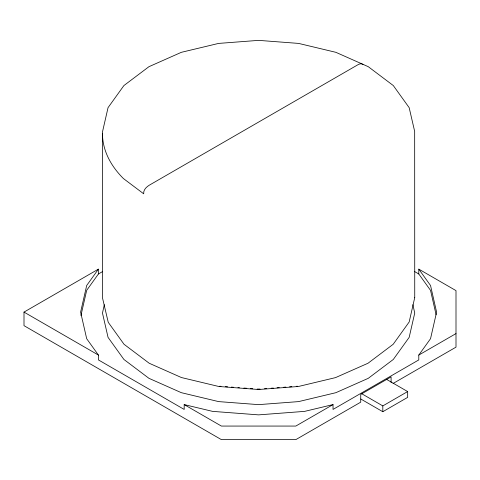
<?xml version="1.0" encoding="UTF-8"?>
<svg xmlns="http://www.w3.org/2000/svg" width="480" height="480" viewBox="0 0 480 480"><rect width="100%" height="100%" fill="white"/><g stroke="black" fill="none" stroke-linecap="round" stroke-linejoin="round"><path stroke-width="0.72" d="M80.94 315.51L86.682 290.352L98.424 273.978L102.294 271.746M104.328 304.68L102.474 313.074L108.048 337.368L123.906 359.454L148.944 378.324L181.344 392.688L218.616 401.604L258.606 404.64L298.602 401.604L335.868 392.688L368.268 378.324L393.306 359.454L409.164 337.368L414.738 313.074L412.884 304.68M98.424 273.978L98.424 269.136L86.682 285.51L80.616 312.102L86.682 338.7L98.424 355.074L98.424 359.916L184.182 409.428L184.182 404.586L212.538 411.366L258.606 414.87L304.674 411.366L333.03 404.586L333.03 409.428L418.788 359.916L418.788 355.074L430.536 338.7L436.596 312.102L430.536 285.51L418.788 269.136L418.788 273.978L430.536 290.352L436.104 314.79M391.092 382.512L391.092 376.878L360.732 394.404L360.732 402.156L295.818 439.632L221.394 439.632L24 325.662L24 312.102L98.424 269.136M333.03 404.586L295.818 426.066L221.394 426.066L184.182 404.586M418.788 355.074L456 333.588M393.036 383.502L456 347.148L456 290.622L418.788 269.136M361.452 393.57L382.812 405.906L407.652 391.56L407.652 397.374L382.812 411.714L360.804 399.012M297.462 386.244L296.238 386.316M260.082 389.064L257.13 389.064M264.51 388.728L266.724 388.56M271.152 388.224L273.366 388.056M277.056 387.774L279.264 387.606M283.692 387.27L285.906 387.102M289.596 386.826L291.81 386.652M220.974 386.316L219.75 386.244M225.402 386.652L227.616 386.826M231.306 387.102L233.52 387.27M237.948 387.606L239.424 387.72M243.846 388.056L246.798 388.284M250.488 388.56L252.702 388.728M414.3 271.386L418.788 273.978M386.94 379.602L407.652 391.56M24 312.102L98.424 355.074M362.952 64.704C361.704 62.91 359.118 64.092 357.618 64.914L149.22 185.232C146.286 187.038 143.196 190.044 143.7 193.806L123.39 178.524A156.132 90.144 0 0 1 102.474 133.458M382.812 405.906L382.812 411.714M414.738 297.576L409.17 321.978L393.198 344.262L368.022 363.24L335.538 377.61L298.428 386.484L258.606 389.514L218.784 386.484L181.44 377.544L149.19 363.24L124.014 344.262L108.24 322.308L102.504 297.948L102.474 131.94L108.048 107.646L123.906 85.56L148.944 66.69L181.344 52.32L218.616 43.41L258.606 40.368L298.602 43.41L335.868 52.32L368.268 66.69L393.306 85.56L409.164 107.646L414.672 131.436L414.738 297.576"/></g></svg>
